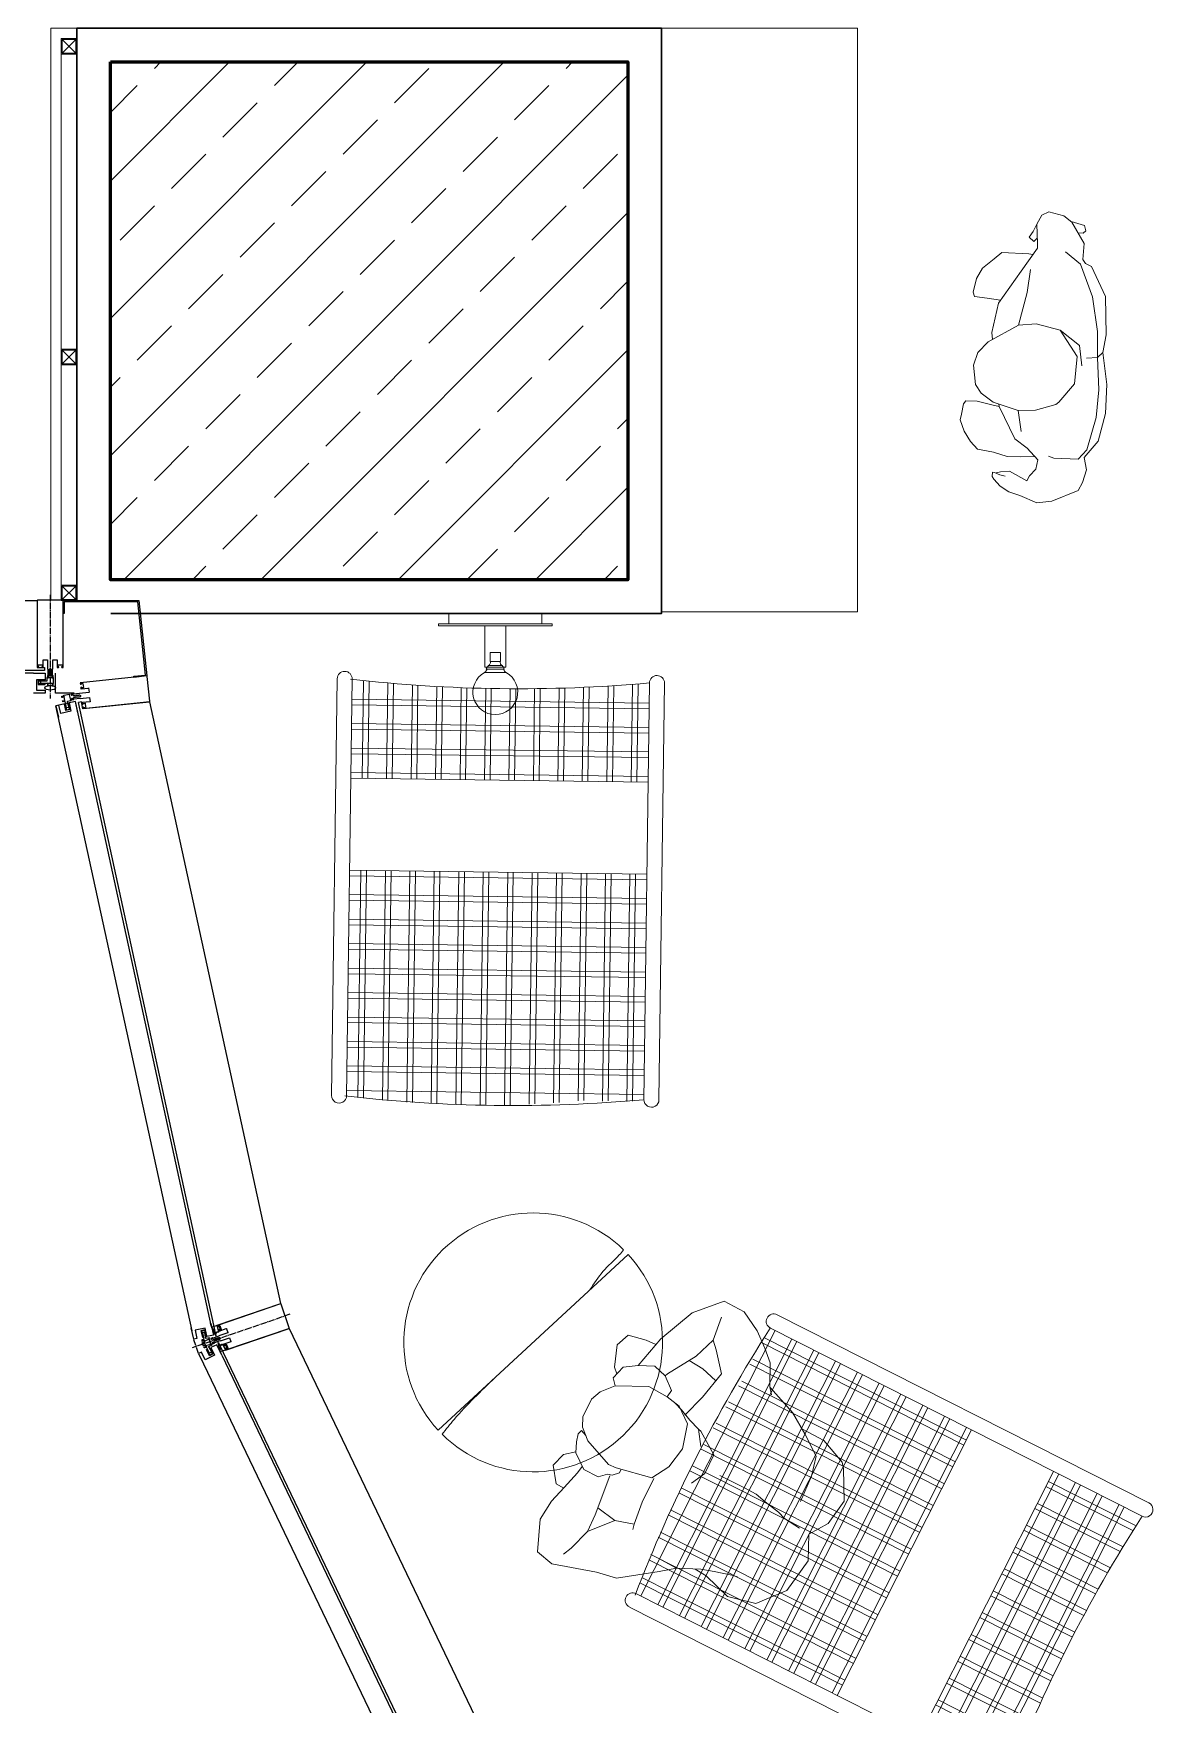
# Model space of a CAD drawing. Header units: millimetres. Extents: x 5429406 to 5440208, y -620941 to -619789.
# Drawn here: x 5432572.2 to 5432789, y -620503.6 to -620180.9 of the extents above; entities that cross this region are included whole.
import ezdxf

# ---------------------------------------------------------------- set-up
doc = ezdxf.new("R2010")
doc.units = ezdxf.units.MM
doc.header["$LTSCALE"] = 0.05
doc.linetypes.add('ACAD_ISO04W100', pattern=[30, 24, -3, 0, -3])
for name, color, linetype, lineweight in [('A-ALÇIPAN', 30, 'Continuous', 30), ('aksoy_bant', 1, 'Continuous', 5), ('ARK_METAL', 252, 'Continuous', 15), ('f_kolon tarama', 252, 'Continuous', 5), ('KOLON', 165, 'Continuous', 60), ('TEFRIS', 251, 'Continuous', 9), ('tefriş', 45, 'Continuous', 18)]:
    doc.layers.add(name, color=color, linetype=linetype, lineweight=lineweight)
for name, color, linetype in [('aksoy_aks', 1, 'ACAD_ISO04W100'), ('aksoy_aksesuar', 31, 'Continuous'), ('aksoy_cam', 4, 'Continuous'), ('aksoy_profil', 40, 'Continuous'), ('aksoy_silikon', 1, 'Continuous'), ('N_Kes-Profil', 52, 'Continuous'), ('N_Mlz-Fitil', 10, 'Continuous')]:
    doc.layers.add(name, color=color, linetype=linetype)
doc.layers.add('f_özel_üretim', color=7, linetype='Continuous', lineweight=9, true_color=0xd1c9a3)

# ---------------------------------------------------------------- blocks, each defined once
blk = doc.blocks.new('A$C7E651983')
at = {"layer": 'aksoy_aksesuar'}
for p, q in [((-14.8, 4.3), (-14.8, 0.5)), ((-9.8, 4.6), (-14.5, 4.6)), ((-14.5, 0.2), (-1.9, 0.2)), ((-9.1, 4.1), (-9.4, 4.5)), ((-2.9, 4.1), (-9.1, 4.1)), ((-2.7, 11.3), (-2.7, 4.3)), ((-2.1, 11.5), (-2.5, 11.5)), ((-1.9, 10.9), (-1.9, 11.3)), ((9.3, 10.7), (-1.7, 10.7)), ((-1.7, 0), (-1.7, -4)), ((-0.2, -3.1), (-0.2, 0)), ((0, 0.2), (7.6, 0.2)), ((7.8, 0), (7.8, -3.1)), ((9.3, -4), (9.3, 0)), ((9.5, 11.3), (9.5, 10.9)), ((9.5, 0.2), (10.1, 0.2)), ((10.1, 11.5), (9.7, 11.5)), ((10.3, 0.4), (10.3, 11.3)), ((-1.4, -4.3), (-1.2, -4.3)), ((-1.2, -4.3), (0.3, -4.3)), ((0.6, -3.1), (-0.2, -3.1)), ((0.6, -4), (0.6, -3.1)), ((7.8, -3.1), (7, -3.1)), ((7, -3.1), (7, -4)), ((7.3, -4.3), (8.8, -4.3)), ((8.8, -4.3), (9, -4.3))]:
    blk.add_line(p, q, dxfattribs=at)
for centre, radius, start, end in [((-14.5, 4.3), 0.3, 90, 180), ((-14.5, 0.5), 0.3, 180, 270), ((-9.8, 4.1), 0.5, 45, 90), ((-2.9, 4.3), 0.2, 270, 0), ((-2.5, 11.3), 0.2, 90, 180), ((-2.1, 11.3), 0.2, 0, 90), ((-1.7, 10.9), 0.2, 180, 270), ((-1.9, 0), 0.2, 0, 90), ((0, 0), 0.2, 90, 180), ((7.6, 0), 0.2, 0, 90), ((9.3, 10.9), 0.2, 270, 0), ((9.5, 0), 0.2, 90, 180), ((9.7, 11.3), 0.2, 90, 180), ((10.1, 11.3), 0.2, 0, 90), ((10.1, 0.4), 0.2, 270, 0), ((-1.4, -4), 0.3, 180, 270), ((0.3, -4), 0.3, 270, 0), ((7.3, -4), 0.3, 180, 270), ((9, -4), 0.3, 270, 0)]:
    blk.add_arc(centre, radius, start, end, dxfattribs=at)
blk = doc.blocks.new('A$C1CF42471')
at = {"layer": 'aksoy_bant', "elevation": 0}
for points in [[(16.5, -9.3), (5, -12.9), (4.7, -11.9), (16.2, -8.4)], [(13.7, -17.5), (6.1, -19.8), (5.8, -18.9), (13.4, -16.6)]]:
    blk.add_lwpolyline(points, close=True, dxfattribs=at)
at = {"layer": 'aksoy_cam'}
blk.add_lwpolyline([(21.5, 6.6), (0, 0), (3.8, -12.2), (19.5, -7.3), (25.4, -26.4), (9.7, -31.3), (11.4, -37), (32.9, -30.4)], dxfattribs=at)
at = {"layer": 'N_Kes-Profil', "elevation": 0}
blk.add_lwpolyline([(15.8, -10.6), (4.4, -14.1), (4.1, -13.1), (16.5, -9.3), (18.8, -16.9), (6.4, -20.8), (6.1, -19.8), (17.6, -16.3)], close=True, dxfattribs=at)
at = {"layer": 'aksoy_cam', "extrusion": (0, 0, -1), "zscale": -0.9999999999999998, "rotation": 342.8183150884626}
blk.add_blockref('A$C7E651983', (0.1, -20.7), dxfattribs=at)
blk = doc.blocks.new('kutu')
for points in [[(10262.54, 16668.8), (10265.54, 16668.8), (10265.54, 16665.8), (10262.54, 16665.8)], [(10262.74, 16668.6), (10265.34, 16668.6), (10265.34, 16666), (10262.74, 16666)]]:
    blk.add_lwpolyline(points, close=True)
for points in [[(10262.74, 16668.6), (10265.34, 16666)], [(10262.74, 16666), (10265.34, 16668.6)]]:
    blk.add_lwpolyline(points)
blk = doc.blocks.new('saeffsfasfadsafsd')
at = {"layer": 'TEFRIS', "linetype": 'ByBlock'}
for p, q in [((5431984.33, -623484.37), (5431984.33, -623503.32)), ((5431985.42, -623484.48), (5431985.42, -623503.32)), ((5431989.05, -623484.78), (5431989.05, -623503.32)), ((5431990.14, -623484.87), (5431990.14, -623503.32)), ((5431993.78, -623485.11), (5431993.78, -623503.32)), ((5431994.87, -623485.18), (5431994.87, -623503.32)), ((5431998.51, -623485.36), (5431998.51, -623503.32)), ((5431999.6, -623485.41), (5431999.6, -623503.32)), ((5432003.23, -623485.54), (5432003.23, -623503.32)), ((5432004.32, -623485.56), (5432004.32, -623503.32)), ((5432007.96, -623485.63), (5432007.96, -623503.32)), ((5432009.05, -623485.64), (5432009.05, -623503.32)), ((5432012.68, -623485.64), (5432012.68, -623503.32)), ((5432013.77, -623485.64), (5432013.77, -623503.32)), ((5432017.41, -623485.58), (5432017.41, -623503.32)), ((5432018.5, -623485.55), (5432018.5, -623503.32)), ((5432022.14, -623485.44), (5432022.14, -623503.32)), ((5432023.23, -623485.39), (5432023.23, -623503.32)), ((5432026.86, -623485.21), (5432026.86, -623503.32)), ((5432027.95, -623485.15), (5432027.95, -623503.32)), ((5432031.59, -623484.91), (5432031.59, -623503.32)), ((5432032.68, -623484.83), (5432032.68, -623503.32)), ((5432036.32, -623484.53), (5432036.32, -623503.32)), ((5432037.41, -623484.44), (5432037.41, -623503.32)), ((5431982.15, -623488.05), (5432039.59, -623488.05)), ((5431982.15, -623489.14), (5432039.59, -623489.14)), ((5431982.15, -623492.77), (5432039.59, -623492.77)), ((5431982.15, -623493.86), (5432039.59, -623493.86)), ((5431982.15, -623497.5), (5432039.59, -623497.5)), ((5431982.15, -623498.59), (5432039.59, -623498.59)), ((5431982.15, -623502.22), (5432039.59, -623502.22)), ((5431982.15, -623503.32), (5432039.59, -623503.32)), ((5431982.15, -623521.09), (5432039.59, -623521.09)), ((5431984.33, -623521.09), (5431984.33, -623564.97)), ((5431985.42, -623521.09), (5431985.42, -623565.08)), ((5431989.05, -623521.09), (5431989.05, -623564.97)), ((5431990.14, -623521.09), (5431990.14, -623565.08)), ((5431993.78, -623521.09), (5431993.78, -623564.97)), ((5431994.87, -623521.09), (5431994.87, -623565.08)), ((5431998.51, -623521.09), (5431998.51, -623565.41)), ((5431999.6, -623521.09), (5431999.6, -623565.49)), ((5432003.23, -623521.09), (5432003.23, -623565.74)), ((5432004.32, -623521.09), (5432004.32, -623565.8)), ((5432007.96, -623521.09), (5432007.96, -623565.97)), ((5432009.05, -623521.09), (5432009.05, -623566.01)), ((5432012.68, -623521.09), (5432012.68, -623566.09)), ((5432013.78, -623521.09), (5432013.78, -623566.1)), ((5432017.41, -623521.09), (5432017.41, -623566.1)), ((5432018.5, -623521.09), (5432018.5, -623566.09)), ((5432022.14, -623521.09), (5432022.14, -623566.01)), ((5432023.23, -623521.09), (5432023.23, -623565.97)), ((5432026.86, -623521.09), (5432026.86, -623565.8)), ((5432027.95, -623521.09), (5432027.95, -623565.74)), ((5432031.59, -623521.09), (5432031.59, -623565.49)), ((5432032.68, -623521.09), (5432032.68, -623565.41)), ((5432036.32, -623521.09), (5432036.32, -623565.08)), ((5432037.41, -623521.09), (5432037.41, -623564.97)), ((5431982.15, -623522.18), (5432039.59, -623522.18)), ((5431982.15, -623525.82), (5432039.59, -623525.82)), ((5431982.15, -623526.91), (5432039.59, -623526.91)), ((5431982.15, -623530.54), (5432039.59, -623530.54)), ((5431982.15, -623531.63), (5432039.59, -623531.63)), ((5431982.15, -623535.27), (5432039.59, -623535.27)), ((5431982.15, -623536.36), (5432039.59, -623536.36)), ((5431982.15, -623540), (5432039.59, -623540)), ((5431982.15, -623541.09), (5432039.59, -623541.09)), ((5431982.15, -623544.72), (5432039.59, -623544.72)), ((5431982.15, -623545.81), (5432039.59, -623545.81)), ((5431982.15, -623549.45), (5432039.59, -623549.45)), ((5431982.15, -623550.54), (5432039.59, -623550.54)), ((5431982.15, -623554.17), (5432039.59, -623554.17)), ((5431982.15, -623555.27), (5432039.59, -623555.27)), ((5431982.15, -623558.9), (5432039.59, -623558.9)), ((5431982.15, -623559.99), (5432039.59, -623559.99)), ((5431982.15, -623563.63), (5432039.59, -623563.63))]:
    blk.add_line(p, q, dxfattribs=at)
for centre in [(5432011.19, -623201.49), (5432011.19, -623281.99)]:
    blk.add_arc(centre, 284.16, 264.1333, 275.8044, dxfattribs=at)
at = {"layer": 'tefriş'}
for p, q in [((5431979.24, -623484.16), (5431979.24, -623564.65)), ((5431982.15, -623484.16), (5431982.15, -623564.73)), ((5432039.59, -623564.73), (5432039.59, -623484.16)), ((5432042.5, -623564.65), (5432042.5, -623484.16)), ((5431980.69, -623566.11), (5431980.69, -623566.11)), ((5432041.04, -623566.11), (5432041.04, -623566.11))]:
    blk.add_line(p, q, dxfattribs=at)
for centre, start, end in [((5431980.69, -623484.16), 0, 180), ((5432041.04, -623484.16), 0, 180), ((5431980.69, -623564.65), 180, 0), ((5432041.04, -623564.65), 180, 0)]:
    blk.add_arc(centre, 1.45, start, end, dxfattribs=at)
blk = doc.blocks.new('insanplanoturan2')
for p, q in [((-4.35, 28), (-8.09, 30.21)), ((-3.59, 26.87), (-4.35, 28)), ((1.11, 27.39), (-1.54, 25.72)), ((3.27, 27.84), (1.11, 27.39)), ((7, 27.12), (3.27, 27.84)), ((8.63, 26), (7, 27.12)), ((10.14, 23.59), (8.63, 26)), ((10.17, 25.88), (9.26, 25.73)), ((11.6, 25.19), (10.17, 25.88)), ((15.05, 25.76), (17.91, 26.13)), ((17.91, 26.13), (20.4, 23.48)), ((-1.54, 25.72), (-5.35, 20.45)), ((9.26, 25.73), (9.56, 24.52)), ((11.39, 17.65), (10.14, 23.59)), ((13.37, 24.07), (11.6, 25.19)), ((13.24, 24.16), (15.05, 25.76)), ((14.98, 20.87), (13.37, 24.07)), ((20.4, 23.48), (20.2, 21.81)), ((-5.35, 20.45), (-5.85, 16.43)), ((14.48, 17.79), (14.98, 20.87)), ((16.27, 21.48), (14.74, 21.5)), ((14.98, 20.87), (14.98, 20.87)), ((20.07, 21.81), (16.27, 21.48)), ((23.66, 22.17), (20.07, 21.81)), ((27.76, 21.89), (23.66, 22.17)), ((33.11, 18.44), (27.76, 21.89)), ((-27.28, 18.74), (-27.93, 14.41)), ((-27.28, 18.74), (-27.28, 18.74)), ((-19.98, 15.91), (-24.48, 17.29)), ((-14.03, 17.26), (-14.37, 14.2)), ((-5.85, 16.43), (-5.83, 13.53)), ((10.99, 16.09), (11.39, 17.65)), ((12.59, 15.84), (12.97, 16.66)), ((12.97, 16.66), (14.48, 17.79)), ((33.27, 14.87), (33.11, 18.44)), ((-27.93, 14.41), (-26.55, 10.2)), ((-18.79, 14.34), (-19.98, 15.91)), ((-15.71, 10.73), (-18.79, 14.34)), ((-14.37, 14.2), (-14.05, 10.87)), ((-5.85, 14.49), (-5.54, 12.71)), ((-5.83, 13.53), (-4.08, 10.14)), ((8.41, 9.37), (10.99, 16.09)), ((11.39, 14.95), (10.64, 15.16)), ((11.39, 14.95), (12.59, 15.84)), ((12.94, 16.13), (20.72, 13.88)), ((19.31, 14.28), (19.29, 10.2)), ((19.29, 10.2), (24.16, 13.11)), ((20.72, 13.88), (24.16, 13.11)), ((24.16, 13.11), (28.65, 13.7)), ((28.65, 13.7), (30.45, 14.23)), ((29.4, 7.03), (33.27, 14.87)), ((-26.55, 10.2), (-24.71, 6.99)), ((-15.71, 10.73), (-9.91, 10.95)), ((-9.91, 10.95), (-5.08, 11.6)), ((-5.54, 12.71), (-4.92, 10.26)), ((-4.92, 10.26), (-4.51, 7.82)), ((-4.08, 10.14), (0.35, 8.04)), ((17.61, 6.77), (19.29, 10.2)), ((-24.71, 6.99), (-23.11, 4.46)), ((-4.51, 7.82), (-2.1, 5.49)), ((-4.51, 7.82), (-4.46, 7.27)), ((-4.46, 7.27), (-2.36, 2.53)), ((0.35, 8.04), (4.73, 8.08)), ((4.73, 8.08), (8.41, 9.37)), ((8.28, 9.05), (13.28, 8.1)), ((13.28, 8.1), (17.61, 6.77)), ((17.61, 6.77), (18.58, 6.35)), ((28.03, 3.22), (29.4, 7.03)), ((-23.11, 4.46), (-19.37, 1.75)), ((-19.37, 1.75), (-18.3, 0.57)), ((-19.26, 1.62), (-18.03, -4.75)), ((-2.36, 2.53), (1.56, 1.75)), ((1.56, 1.75), (4.62, 2.65)), ((22.01, -2.61), (28.03, 3.22)), ((0.13, -0.8), (-0.81, -6.09)), ((20, -1.56), (19.46, -4.88)), ((19.46, -4.88), (22.01, -2.61)), ((-18.03, -4.75), (-16.17, -9.13)), ((-0.81, -6.09), (-1.17, -8.58)), ((19.46, -4.88), (16.82, -8.79)), ((-16.62, -8.22), (-17.35, -12.82)), ((-16.17, -9.13), (-14.03, -13.42)), ((-1.17, -8.58), (-1.05, -10.85)), ((16.82, -8.79), (15.63, -11.06)), ((17.24, -10.34), (17.46, -7.85)), ((-17.35, -12.82), (-16.11, -18.21)), ((-1.05, -10.85), (-1.05, -12.66)), ((-1.05, -12.66), (-1.01, -14.11)), ((15.63, -11.06), (14.16, -14.24)), ((17.93, -16.07), (17.24, -10.34)), ((-14.03, -13.42), (-10.4, -15.06)), ((-10.4, -15.06), (-5.21, -16.27)), ((-1.01, -14.11), (-0.73, -15.8)), ((-0.73, -15.8), (-0.99, -19.23)), ((14.16, -14.24), (13.76, -15.31)), ((15.74, -21.26), (17.93, -16.07)), ((-16.11, -18.21), (-15.32, -19.11)), ((-15.32, -19.11), (-10.35, -22.99)), ((-5, -23.15), (-1.15, -21.36)), ((-1.15, -21.36), (3.07, -24.4)), ((10.13, -24.5), (15.74, -21.26)), ((-10.35, -22.99), (-5, -23.15)), ((3.07, -24.4), (10.13, -24.5))]:
    blk.add_line(p, q)
for points in [[(-8.09, 30.21), (-10.88, 29.66), (-12.15, 26.27), (-12.64, 24.24)], [(-1.54, 25.72), (-2.54, 26.97), (-5.37, 26.69), (-7.35, 24.57), (-9.19, 21.89), (-8.9, 19.21), (-7.35, 16.52), (-5.85, 16.43)], [(-27.28, 18.74), (-21.76, 22.31), (-14.13, 24.15), (-7.35, 24.57)], [(-19.98, 15.91), (-15.55, 16.66), (-9.47, 19.07), (-8.9, 19.21)]]:
    blk.add_lwpolyline(points)
blk = doc.blocks.new('xccxc')
at = {"rotation": 180}
blk.add_blockref('insanplanoturan2', (220488.91, -31825.14), dxfattribs=at)
blk = doc.blocks.new('ddafadsasdf')
at = {"layer": 'ARK_METAL'}
for p, q in [((5428492.97, -624507.51), (5428492.97, -624509.62)), ((5428492.97, -624511.74), (5428492.97, -624509.62)), ((5428493.61, -624507.89), (5428493.61, -624509.62)), ((5428493.61, -624511.36), (5428493.61, -624509.62)), ((5428494.33, -624509.62), (5428494.33, -624508.31)), ((5428494.33, -624509.62), (5428494.33, -624510.94))]:
    blk.add_line(p, q, dxfattribs=at)
for points in [[(5428495.1, -624509.62), (5428495.1, -624508.61), (5428496.85, -624508.61), (5428496.85, -624509.62)], [(5428495.1, -624509.62), (5428495.1, -624510.64), (5428496.85, -624510.64), (5428496.85, -624509.62)]]:
    blk.add_lwpolyline(points, dxfattribs=at)
for centre, radius, start, end in [((5428489.18, -624509.62), 4.33, 29.1775, 180), ((5428489.18, -624509.62), 4.33, 180, 330.8225), ((5428493.18, -624509.47), 1.64, 45.4176, 74.7941), ((5428493.18, -624509.78), 1.64, 285.2059, 314.5824)]:
    blk.add_arc(centre, radius, start, end, dxfattribs=at)
for points, knots in [([(5428492.97, -624507.56, 115.6), (5428493, -624507.61, 115.6), (5428493.08, -624507.71, 115.6), (5428493.25, -624507.83, 115.6), (5428493.43, -624507.93, 115.6), (5428493.56, -624508, 115.6), (5428493.61, -624508.03, 115.6)], [0.0089606, 0.0089606, 0.0089606, 0.0089606, 0.1003629, 0.1954557, 0.3128324, 0.4011128, 0.4011128, 0.4011128, 0.4011128]), ([(5428494.33, -624508.39), (5428494.38, -624508.44), (5428494.49, -624508.53), (5428494.7, -624508.67), (5428494.92, -624508.69), (5428495.06, -624508.69), (5428495.1, -624508.69)], [0.0416286, 0.0416286, 0.0416286, 0.0416286, 0.1364849, 0.2565283, 0.3956609, 0.4554102, 0.4554102, 0.4554102, 0.4554102]), ([(5428492.97, -624511.69, 115.6), (5428493, -624511.64, 115.6), (5428493.08, -624511.54, 115.6), (5428493.25, -624511.41, 115.6), (5428493.43, -624511.31, 115.6), (5428493.56, -624511.25, 115.6), (5428493.61, -624511.22, 115.6)], [0.0089606, 0.0089606, 0.0089606, 0.0089606, 0.1003629, 0.1954557, 0.3128324, 0.4011128, 0.4011128, 0.4011128, 0.4011128]), ([(5428494.33, -624510.86), (5428494.38, -624510.81), (5428494.49, -624510.72), (5428494.7, -624510.58), (5428494.92, -624510.56), (5428495.06, -624510.56), (5428495.1, -624510.56)], [0.0416286, 0.0416286, 0.0416286, 0.0416286, 0.1364849, 0.2565283, 0.3956609, 0.4554102, 0.4554102, 0.4554102, 0.4554102])]:
    blk.add_open_spline(points, degree=3, knots=knots, dxfattribs=at)
at = {"layer": 'tefriş', "color": 2, "linetype": 'Continuous'}
for p, q in [((5428502.41, -624500.62), (5428504.16, -624500.62)), ((5428504.41, -624500.87), (5428504.41, -624518.37)), ((5428494.01, -624507.62), (5428502.01, -624507.62)), ((5428494.01, -624511.62), (5428494.01, -624507.62)), ((5428494.01, -624507.62), (5428502.01, -624507.62)), ((5428502.01, -624511.62), (5428494.01, -624511.62)), ((5428502.41, -624518.62), (5428504.16, -624518.62))]:
    blk.add_line(p, q, dxfattribs=at)
blk.add_lwpolyline([(5428502.41, -624498.62), (5428502.41, -624520.62), (5428502.01, -624520.62), (5428502.01, -624498.62)], close=True, dxfattribs=at)
for centre, start, end in [((5428504.16, -624500.87), 0, 90), ((5428504.16, -624518.37), 270, 0)]:
    blk.add_arc(centre, 0.25, start, end, dxfattribs=at)
blk = doc.blocks.new('cfcfcfcfc')
for p, q in [((220720.27, -32185.76), (220725.95, -32182.87)), ((220725.95, -32182.87), (220733.39, -32182.48)), ((220726.13, -32185.4), (220732.82, -32184.14)), ((220732.82, -32184.14), (220737.82, -32183.94)), ((220733.39, -32182.48), (220736.78, -32182.96)), ((220736.78, -32182.96), (220742.96, -32181.97)), ((220737.82, -32183.94), (220736.78, -32182.96)), ((220737.82, -32183.94), (220744.06, -32183.48)), ((220738.01, -32186.09), (220737.82, -32183.94)), ((220742.96, -32181.97), (220748.54, -32182.02)), ((220744.06, -32183.48), (220749.41, -32183.76)), ((220748.54, -32182.02), (220753.96, -32183.21)), ((220749.41, -32183.76), (220755.68, -32185.37)), ((220753.96, -32183.21), (220757.21, -32185.81)), ((220711.76, -32190.05), (220712.42, -32187.41)), ((220711.86, -32189.91), (220715.91, -32187.4)), ((220712.42, -32187.41), (220713.48, -32187.12)), ((220713.48, -32187.12), (220713.95, -32187.65)), ((220713.95, -32187.65), (220713.87, -32188.64)), ((220715.91, -32187.4), (220719.01, -32187.54)), ((220719.01, -32187.54), (220719.73, -32186.97)), ((220719.73, -32186.97), (220720.27, -32185.76)), ((220719.9, -32187.92), (220726.13, -32185.4)), ((220732.82, -32191.37), (220735.63, -32187.55)), ((220735.63, -32187.55), (220739.53, -32186.9)), ((220755.68, -32185.37), (220757.54, -32186.92)), ((220757.21, -32185.81), (220759.54, -32185.27)), ((220757.54, -32186.92), (220757.57, -32191.65)), ((220759.54, -32185.27), (220762.03, -32185.97)), ((220762.03, -32185.97), (220763.6, -32186.72)), ((220763.6, -32186.72), (220765.87, -32191.71)), ((220710.72, -32191.49), (220711.86, -32189.91)), ((220717.66, -32190.89), (220719.9, -32187.92)), ((220732.82, -32191.37), (220737.74, -32187.9)), ((220737.74, -32187.9), (220743.03, -32188.23)), ((220743.03, -32188.23), (220746.69, -32191.13)), ((220710.04, -32194.43), (220710.72, -32191.49)), ((220731.79, -32196.08), (220732.82, -32191.37)), ((220746.69, -32191.13), (220747.21, -32191.69)), ((220747.21, -32191.69), (220748.4, -32195.57)), ((220757.57, -32191.65), (220757.22, -32192.69)), ((220765.87, -32191.71), (220766.29, -32194.64)), ((220710.72, -32195.72), (220710.04, -32194.43)), ((220712.55, -32196.65), (220710.72, -32195.72)), ((220716.24, -32196.41), (220712.55, -32196.65)), ((220712.55, -32196.65), (220713.95, -32197.3)), ((220713.95, -32197.3), (220715.1, -32198.01)), ((220715.1, -32198.01), (220715.89, -32197.13)), ((220715.89, -32197.13), (220715.25, -32196.46)), ((220717.13, -32196.35), (220716.24, -32196.41)), ((220721.71, -32199.36), (220717.13, -32196.35)), ((220718.29, -32197.97), (220718.43, -32197.21)), ((220732.12, -32199.48), (220731.79, -32196.08)), ((220748.4, -32195.57), (220748.63, -32198.89)), ((220755.84, -32196.85), (220754.1, -32199.32)), ((220758, -32194.72), (220755.84, -32196.85)), ((220757.37, -32195.35), (220757.51, -32198.02)), ((220759.79, -32195.03), (220758, -32194.72)), ((220761.12, -32196.22), (220759.79, -32195.03)), ((220760.41, -32200.14), (220762.16, -32196.71)), ((220762.16, -32196.71), (220761.12, -32196.22)), ((220766.29, -32194.64), (220765.03, -32197.92)), ((220718.27, -32203.17), (220718.29, -32197.97)), ((220725.8, -32197.99), (220721.34, -32197.51)), ((220728.05, -32203.45), (220721.71, -32199.36)), ((220732.12, -32199.48), (220725.8, -32197.99)), ((220735.6, -32205.2), (220732.12, -32199.48)), ((220748.63, -32198.89), (220747.18, -32203.81)), ((220754.1, -32199.32), (220747.99, -32202.58)), ((220748.63, -32198.89), (220752.64, -32198.19)), ((220757.51, -32198.02), (220757.57, -32200.7)), ((220760.56, -32201.83), (220760.41, -32200.14)), ((220764.41, -32200.08), (220763.35, -32201.83)), ((220765.03, -32197.92), (220764.41, -32200.08)), ((220719.53, -32204.62), (220718.27, -32203.17)), ((220727.48, -32203.09), (220727.17, -32205.71)), ((220733.77, -32204.54), (220728.05, -32203.45)), ((220747.18, -32203.81), (220745.57, -32206.15)), ((220747.99, -32202.58), (220747.52, -32202.65)), ((220747.73, -32204.04), (220747.99, -32202.58)), ((220756.86, -32203.33), (220756.39, -32206.48)), ((220757.57, -32200.7), (220756.86, -32203.33)), ((220760.79, -32202.66), (220760.56, -32201.83)), ((220760.68, -32203.4), (220760.79, -32203.02)), ((220761.57, -32203.4), (220760.68, -32203.4)), ((220760.79, -32203.02), (220761.2, -32201.95)), ((220761.2, -32201.95), (220761.39, -32200.94)), ((220762.05, -32203.07), (220761.57, -32203.4)), ((220763.35, -32201.83), (220762.05, -32203.07)), ((220721.43, -32206.8), (220719.53, -32204.62)), ((220723.43, -32207.88), (220721.43, -32206.8)), ((220727.17, -32205.71), (220726.94, -32208.16)), ((220735.09, -32204.35), (220733.77, -32204.54)), ((220737.75, -32207.08), (220735.6, -32205.2)), ((220740.21, -32207.84), (220737.75, -32207.08)), ((220745.57, -32206.15), (220743.91, -32207.34)), ((220747.09, -32206.86), (220747.73, -32204.04)), ((220747.11, -32209.07), (220747.09, -32206.86)), ((220756.39, -32206.48), (220754.96, -32207.88)), ((220726.08, -32208.45), (220723.43, -32207.88)), ((220726.94, -32208.16), (220726.08, -32208.45)), ((220743.91, -32207.34), (220740.21, -32207.84)), ((220747.74, -32209.48), (220747.11, -32209.07)), ((220749.72, -32209.8), (220747.74, -32209.48)), ((220750.82, -32210.02), (220749.72, -32209.8)), ((220752.98, -32209.19), (220750.82, -32210.02)), ((220754.96, -32207.88), (220752.98, -32209.19))]:
    blk.add_line(p, q)

msp = doc.modelspace()

# ---------------------------------------------------------------- hatches: boundary and pattern name
at = {"layer": 'f_kolon tarama', "transparency": 33554541}
h = msp.add_hatch(dxfattribs=at)
h.set_pattern_fill('ANSI33', color=256, scale=75, style=0)
h.set_pattern_definition([(45, (5343801.725, -733761.15), (-13.2582521, 13.2582521), []), (45, (5343814.983, -733761.15), (-13.2582521, 13.2582521), [9.375, -4.6875])])
h.paths.add_polyline_path([(5432587.08, -620186.36), (5432687.08, -620186.36), (5432687.08, -620286.36), (5432587.08, -620286.36)])

# ---------------------------------------------------------------- linework, layer by layer
at = {"color": 8, "transparency": 33554541, "elevation": -245.25}
msp.add_lwpolyline([(5432572.2, -620290.41), (5432572.9, -620290.41), (5432572.9, -620303.31), (5432574.35, -620303.31), (5432574.35, -620303.91), (5432572.2, -620303.91)], dxfattribs=at)
at = {"color": 1, "transparency": 33554541}
msp.add_lwpolyline([(5432607.59, -620431.91), (5432607.12, -620432.07), (5432606.42, -620430.04)], dxfattribs=at)
at = {"layer": 'A-ALÇIPAN', "transparency": 33554541, "elevation": -245.25}
for points in [[(5432580.58, -620179.86), (5432693.58, -620179.86), (5432693.58, -620292.86), (5432587.14, -620292.86)], [(5432580.58, -620179.86), (5432580.58, -620290.41)]]:
    msp.add_lwpolyline(points, dxfattribs=at)
at = {"layer": 'aksoy_aks', "transparency": 33554541}
for p, q in [((5432575.45, -620289.31, -245.25), (5432575.45, -620309.29, -245.25)), ((5432621.77, -620428.24), (5432602.86, -620434.69))]:
    msp.add_line(p, q, dxfattribs=at)
at = {"layer": 'aksoy_aks', "color": 8, "transparency": 33554541}
msp.add_line((5432604.12, -620435.79), (5432603.18, -620433.05), dxfattribs=at)
at = {"layer": 'aksoy_bant', "transparency": 33554541, "elevation": -245.25}
msp.add_lwpolyline([(5432573.15, -620305.79), (5432574.35, -620305.79), (5432574.35, -620305.69), (5432573.15, -620305.69)], close=True, dxfattribs=at)
at = {"layer": 'aksoy_cam', "transparency": 33554541}
for p, q in [((5432572.2, -620304.41, -245.25), (5432348.84, -620304.41, -245.25)), ((5432580.34, -620309.89, -245.25), (5432576.56, -620310.72, -245.25)), ((5432606.63, -620430.63, -245.25), (5432580.34, -620309.89, -245.25)), ((5432602.85, -620431.45, -245.25), (5432576.56, -620310.72, -245.25)), ((5432608.59, -620436.15), (5432662.87, -620549.48)), ((5432605.09, -620437.82), (5432659.81, -620552.05))]:
    msp.add_line(p, q, dxfattribs=at)
at = {"layer": 'aksoy_cam', "transparency": 33554541, "elevation": -245.25}
msp.add_lwpolyline([(5432572.2, -620304.41), (5432574.45, -620304.41), (5432574.45, -620305.69), (5432572.8, -620305.69), (5432572.8, -620307.69), (5432574.45, -620307.69), (5432574.45, -620308.29), (5432572.2, -620308.29)], dxfattribs=at)
at = {"layer": 'aksoy_profil', "transparency": 33554541}
for p, q in [((5432581.48, -620309.94, -245.25), (5432580.89, -620310.07, -245.25)), ((5432607.41, -620431.84, -245.25), (5432580.89, -620310.07, -245.25)), ((5432581.78, -620311.31, -245.25), (5432581.48, -620309.94, -245.25)), ((5432594.69, -620309.97, -245.25), (5432581.78, -620311.31, -245.25)), ((5432619.99, -620426.15, -245.25), (5432594.69, -620309.97, -245.25)), ((5432607.7, -620430.34, -245.25), (5432619.99, -620426.15, -245.25)), ((5432608, -620431.71, -245.25), (5432607.41, -620431.84, -245.25)), ((5432608, -620431.71, -245.25), (5432607.7, -620430.34, -245.25))]:
    msp.add_line(p, q, dxfattribs=at)
at = {"layer": 'aksoy_profil', "transparency": 33554541, "elevation": -245.25}
for points in [[(5432353.1, -620290.41), (5432572.9, -620290.41), (5432572.9, -620303.31), (5432574.35, -620303.31), (5432574.35, -620303.91), (5432456.51, -620303.91), (5432353.05, -620303.91), (5432353.05, -620303.91), (5432353.1, -620290.41)], [(5432580.1, -620308.29), (5432576.45, -620308.29), (5432576.45, -620304.41)]]:
    msp.add_lwpolyline(points, dxfattribs=at)
at = {"layer": 'aksoy_profil', "color": 8, "transparency": 33554541, "elevation": -245.25}
msp.add_lwpolyline([(5432578.15, -620292.91), (5432577.95, -620292.91), (5432577.95, -620290.41), (5432592.58, -620290.41), (5432594.1, -620304.96), (5432591.6, -620305.22), (5432591.58, -620305.02), (5432593.87, -620304.78), (5432592.4, -620290.61), (5432578.15, -620290.61), (5432578.15, -620292.91)], dxfattribs=at)
at = {"layer": 'aksoy_profil', "color": 8, "transparency": 33554541}
for points in [[(5432619.92, -620426.23), (5432620.01, -620426.2), (5432620.04, -620426.29)], [(5432621.53, -620430.96), (5432621.63, -620430.93), (5432621.59, -620430.83)]]:
    msp.add_lwpolyline(points, dxfattribs=at)
at = {"layer": 'aksoy_profil', "transparency": 33554541}
msp.add_lwpolyline([(5432621.63, -620430.98), (5432675.08, -620542.55), (5432664.1, -620549.5), (5432664.7, -620550.76), (5432664.16, -620551.02), (5432608.19, -620434.17), (5432608.73, -620433.91), (5432609.34, -620435.17)], close=True, dxfattribs=at)
at = {"layer": 'aksoy_silikon', "transparency": 33554541}
msp.add_line((5432574.93, -620306.81, -245.25), (5432575.97, -620306.81, -245.25), dxfattribs=at)
msp.add_ellipse((5432575.45, -620307.25, -245.25), major_axis=(-1.04, 0), ratio=0.420522, dxfattribs=at)
at = {"layer": 'f_özel_üretim', "transparency": 33554541, "elevation": -245.25}
for points in [[(5432580.58, -620179.86), (5432575.58, -620179.86), (5432575.58, -620290.41)], [(5432580.58, -620181.86), (5432577.58, -620181.86), (5432577.58, -620290.41)]]:
    msp.add_lwpolyline(points, dxfattribs=at)
at = {"layer": 'KOLON', "transparency": 33554541, "elevation": -245.25}
msp.add_lwpolyline([(5432587.08, -620186.36), (5432687.08, -620186.36), (5432687.08, -620286.36), (5432587.08, -620286.36)], close=True, dxfattribs=at)
at = {"layer": 'N_Kes-Profil', "transparency": 33554541, "elevation": -245.25}
for points in [[(5432575.01, -620304.81, -0.267949), (5432574.99, -620304.84), (5432574.91, -620304.89, 0.267949), (5432574.9, -620304.91), (5432574.9, -620305.28, 0.414214), (5432574.93, -620305.31), (5432575.05, -620305.31, 0.198912), (5432575.07, -620305.31), (5432575.12, -620305.25, 0.249568), (5432575.13, -620305.22, 0.414214), (5432575.1, -620305.19), (5432575.05, -620305.19, -0.414214), (5432575.02, -620305.16), (5432575.02, -620305.06), (5432575.24, -620304.93, 0.267949), (5432575.26, -620304.9), (5432575.26, -620304.81), (5432575.23, -620304.78), (5432575.26, -620304.75), (5432575.26, -620304.65), (5432575.23, -620304.62), (5432575.26, -620304.59), (5432575.26, -620304.49), (5432575.23, -620304.46), (5432575.26, -620304.43), (5432575.26, -620304.33), (5432575.23, -620304.3), (5432575.26, -620304.27), (5432575.26, -620304.18), (5432575.23, -620304.15), (5432575.26, -620304.12), (5432575.26, -620304.02), (5432575.23, -620303.99), (5432575.26, -620303.96), (5432575.26, -620303.86), (5432575.23, -620303.83), (5432575.26, -620303.8), (5432575.26, -620303.71, -1.018263), (5432575.64, -620303.72), (5432575.67, -620303.75), (5432575.64, -620303.78), (5432575.64, -620303.88), (5432575.67, -620303.91), (5432575.64, -620303.94), (5432575.64, -620304.04), (5432575.67, -620304.07), (5432575.64, -620304.1), (5432575.64, -620304.2), (5432575.67, -620304.23), (5432575.64, -620304.26), (5432575.64, -620304.35), (5432575.67, -620304.38), (5432575.64, -620304.41), (5432575.64, -620304.51), (5432575.67, -620304.54), (5432575.64, -620304.57), (5432575.64, -620304.67), (5432575.67, -620304.7), (5432575.64, -620304.73), (5432575.64, -620304.83), (5432575.67, -620304.86), (5432575.64, -620304.89), (5432575.64, -620304.92), (5432575.88, -620305.06), (5432575.88, -620305.16, -0.414214), (5432575.85, -620305.19), (5432575.8, -620305.19, 0.414214), (5432575.77, -620305.22, 0.26896), (5432575.78, -620305.25), (5432575.83, -620305.31, 0.198912), (5432575.85, -620305.31), (5432575.97, -620305.31, 0.414214), (5432576, -620305.28), (5432576, -620304.91, 0.267949), (5432575.98, -620304.89), (5432575.9, -620304.84, -0.267949), (5432575.89, -620304.81), (5432575.89, -620303.69, -0.414214), (5432575.91, -620303.67), (5432575.93, -620303.67, 0.414214), (5432575.95, -620303.65), (5432575.95, -620301.84, -0.414214), (5432575.98, -620301.81), (5432576.77, -620301.81, -0.414214), (5432576.8, -620301.84), (5432576.8, -620303.28, 0.414214), (5432576.83, -620303.31), (5432577.02, -620303.31, 0.198912), (5432577.04, -620303.31), (5432577.09, -620303.25, 0.198912), (5432577.1, -620303.23, 0.501408), (5432577.07, -620303.19), (5432576.98, -620303.19, -0.414214), (5432576.95, -620303.16), (5432576.95, -620302.84, -0.414214), (5432576.98, -620302.81), (5432577.77, -620302.81, -0.414214), (5432577.8, -620302.84), (5432577.8, -620303.16, -0.414214), (5432577.77, -620303.19), (5432577.68, -620303.19, 0.414214), (5432577.65, -620303.22, 0.26896), (5432577.66, -620303.25), (5432577.71, -620303.31, 0.198912), (5432577.73, -620303.31), (5432577.92, -620303.31, 0.414214), (5432577.95, -620303.28), (5432577.95, -620290.41, 0.414214), (5432577.85, -620290.31), (5432573.05, -620290.31, 0.414214), (5432572.95, -620290.41), (5432572.95, -620303.28, 0.407095), (5432572.98, -620303.31), (5432573.17, -620303.31, 0.198912), (5432573.19, -620303.31), (5432573.24, -620303.25, 0.198912), (5432573.25, -620303.23, 0.501408), (5432573.22, -620303.19), (5432573.13, -620303.19, -0.414214), (5432573.1, -620303.16), (5432573.1, -620302.84, -0.414214), (5432573.13, -620302.81), (5432573.92, -620302.81, -0.414214), (5432573.95, -620302.84), (5432573.95, -620303.16, -0.414214), (5432573.92, -620303.19), (5432573.83, -620303.19, 0.414214), (5432573.8, -620303.22, 0.26896), (5432573.81, -620303.25), (5432573.86, -620303.31, 0.198912), (5432573.88, -620303.31), (5432574.07, -620303.31, 0.414214), (5432574.1, -620303.28), (5432574.1, -620301.84, -0.414214), (5432574.13, -620301.81), (5432574.92, -620301.81, -0.414214), (5432574.95, -620301.84), (5432574.95, -620303.65, 0.702574), (5432574.98, -620303.67, -0.557595), (5432575.01, -620303.69)], [(5432579.97, -620308.49, -0.267949), (5432579.95, -620308.48), (5432579.89, -620308.4, 0.267949), (5432579.86, -620308.39), (5432579.5, -620308.43, 0.414214), (5432579.47, -620308.46), (5432579.48, -620308.58, 0.198912), (5432579.49, -620308.6), (5432579.55, -620308.64, 0.249568), (5432579.58, -620308.65, 0.414214), (5432579.61, -620308.62), (5432579.6, -620308.57, -0.414214), (5432579.63, -620308.53), (5432579.73, -620308.52), (5432579.89, -620308.73, 0.267949), (5432579.91, -620308.75), (5432580, -620308.74), (5432580.03, -620308.7), (5432580.06, -620308.73), (5432580.16, -620308.72), (5432580.19, -620308.69), (5432580.22, -620308.71), (5432580.32, -620308.7), (5432580.35, -620308.67), (5432580.38, -620308.7), (5432580.48, -620308.69), (5432580.5, -620308.65), (5432580.54, -620308.68), (5432580.63, -620308.67), (5432580.66, -620308.64), (5432580.69, -620308.66), (5432580.79, -620308.65), (5432580.82, -620308.62), (5432580.85, -620308.65), (5432580.95, -620308.64), (5432580.98, -620308.61), (5432581.01, -620308.63), (5432581.1, -620308.62, -1.018263), (5432581.13, -620309), (5432581.1, -620309.03), (5432581.07, -620309.01), (5432580.97, -620309.02), (5432580.94, -620309.05), (5432580.91, -620309.02), (5432580.81, -620309.03), (5432580.79, -620309.07), (5432580.75, -620309.04), (5432580.65, -620309.05), (5432580.63, -620309.08), (5432580.59, -620309.06), (5432580.5, -620309.07), (5432580.47, -620309.1), (5432580.44, -620309.07), (5432580.34, -620309.08), (5432580.31, -620309.12), (5432580.28, -620309.09), (5432580.18, -620309.1), (5432580.15, -620309.13), (5432580.12, -620309.11), (5432580.02, -620309.12), (5432579.99, -620309.15), (5432579.96, -620309.12), (5432579.93, -620309.13), (5432579.82, -620309.38), (5432579.72, -620309.39, -0.414214), (5432579.68, -620309.36), (5432579.68, -620309.31, 0.414214), (5432579.64, -620309.29, 0.26896), (5432579.62, -620309.3), (5432579.57, -620309.36, 0.198912), (5432579.56, -620309.38), (5432579.58, -620309.49, 0.414214), (5432579.61, -620309.52), (5432579.98, -620309.48, 0.267949), (5432580, -620309.47), (5432580.04, -620309.38, -0.267949), (5432580.06, -620309.36), (5432581.18, -620309.25, -0.414214), (5432581.21, -620309.27), (5432581.21, -620309.29, 0.414214), (5432581.23, -620309.3), (5432583.03, -620309.12, -0.414214), (5432583.06, -620309.14), (5432583.14, -620309.93, -0.414214), (5432583.11, -620309.96), (5432581.68, -620310.11, 0.414214), (5432581.65, -620310.14), (5432581.67, -620310.33, 0.198912), (5432581.68, -620310.35), (5432581.74, -620310.4, 0.198912), (5432581.76, -620310.4, 0.501408), (5432581.8, -620310.37), (5432581.79, -620310.28, -0.414214), (5432581.81, -620310.25), (5432582.13, -620310.22, -0.414214), (5432582.17, -620310.24), (5432582.25, -620311.03, -0.414214), (5432582.22, -620311.06), (5432581.9, -620311.09, -0.414214), (5432581.87, -620311.07), (5432581.86, -620310.98, 0.414214), (5432581.83, -620310.95, 0.26896), (5432581.8, -620310.96), (5432581.75, -620311.02, 0.198912), (5432581.75, -620311.04), (5432581.77, -620311.23, 0.414214), (5432581.8, -620311.26), (5432594.6, -620309.93, 0.414214), (5432594.69, -620309.82), (5432594.2, -620305.05, 0.414214), (5432594.09, -620304.96), (5432581.28, -620306.28, 0.407095), (5432581.26, -620306.31), (5432581.28, -620306.5, 0.198912), (5432581.29, -620306.52), (5432581.35, -620306.57, 0.198912), (5432581.37, -620306.57, 0.501408), (5432581.4, -620306.54), (5432581.39, -620306.45, -0.414214), (5432581.42, -620306.42), (5432581.74, -620306.39, -0.414214), (5432581.77, -620306.41), (5432581.85, -620307.2, -0.414214), (5432581.82, -620307.23), (5432581.51, -620307.26, -0.414214), (5432581.47, -620307.24), (5432581.46, -620307.15, 0.414214), (5432581.43, -620307.12, 0.26896), (5432581.4, -620307.13), (5432581.36, -620307.19, 0.198912), (5432581.35, -620307.21), (5432581.37, -620307.4, 0.414214), (5432581.4, -620307.43), (5432582.83, -620307.28, -0.414214), (5432582.87, -620307.3), (5432582.95, -620308.09, -0.414214), (5432582.92, -620308.12), (5432581.13, -620308.31, 0.702574), (5432581.11, -620308.34, -0.557595), (5432581.09, -620308.37)]]:
    msp.add_lwpolyline(points, format="xyb", close=True, dxfattribs=at)
msp.add_lwpolyline([(5432573.25, -620305.89), (5432574.45, -620305.89), (5432574.45, -620305.79), (5432573.15, -620305.79), (5432573.15, -620306.59), (5432574.45, -620306.59), (5432574.45, -620306.49), (5432573.25, -620306.49)], close=True, dxfattribs=at)
at = {"layer": 'N_Kes-Profil', "transparency": 33554541}
msp.add_lwpolyline([(5432606.95, -620432.83, -0.267949), (5432606.92, -620432.82), (5432606.85, -620432.76, 0.267949), (5432606.82, -620432.76), (5432606.47, -620432.88, 0.414214), (5432606.45, -620432.91), (5432606.49, -620433.03, 0.198912), (5432606.51, -620433.04), (5432606.58, -620433.08, 0.249568), (5432606.6, -620433.07, 0.414214), (5432606.62, -620433.04), (5432606.61, -620432.99, -0.414214), (5432606.63, -620432.95), (5432606.73, -620432.92), (5432606.92, -620433.09, 0.267949), (5432606.95, -620433.09), (5432607.04, -620433.06), (5432607.06, -620433.03), (5432607.09, -620433.04), (5432607.19, -620433.01), (5432607.21, -620432.97), (5432607.24, -620432.99), (5432607.34, -620432.96), (5432607.36, -620432.92), (5432607.39, -620432.94), (5432607.49, -620432.91), (5432607.51, -620432.87), (5432607.54, -620432.89), (5432607.64, -620432.86), (5432607.66, -620432.82), (5432607.7, -620432.84), (5432607.79, -620432.81), (5432607.81, -620432.77), (5432607.85, -620432.79), (5432607.94, -620432.76), (5432607.96, -620432.72), (5432608, -620432.74), (5432608.08, -620432.71, -1.018263), (5432608.19, -620433.07), (5432608.18, -620433.11), (5432608.14, -620433.09), (5432608.04, -620433.12), (5432608.03, -620433.16), (5432607.99, -620433.14), (5432607.89, -620433.17), (5432607.87, -620433.21), (5432607.84, -620433.19), (5432607.74, -620433.22), (5432607.72, -620433.26), (5432607.69, -620433.24), (5432607.59, -620433.28), (5432607.57, -620433.31), (5432607.54, -620433.3), (5432607.44, -620433.33), (5432607.42, -620433.37), (5432607.39, -620433.35), (5432607.29, -620433.38), (5432607.27, -620433.42), (5432607.23, -620433.4), (5432607.14, -620433.43), (5432607.12, -620433.47), (5432607.08, -620433.45), (5432607.06, -620433.46), (5432607, -620433.73), (5432606.9, -620433.76, -0.414214), (5432606.87, -620433.75), (5432606.85, -620433.7, 0.414214), (5432606.81, -620433.68, 0.26896), (5432606.79, -620433.7), (5432606.75, -620433.76, 0.198912), (5432606.75, -620433.79), (5432606.79, -620433.9, 0.414214), (5432606.83, -620433.92), (5432607.18, -620433.8, 0.267949), (5432607.2, -620433.77), (5432607.22, -620433.68, -0.267949), (5432607.24, -620433.66), (5432608.3, -620433.3, -0.414214), (5432608.33, -620433.31), (5432608.33, -620433.33, 0.414214), (5432608.36, -620433.34), (5432610.07, -620432.76, -0.414214), (5432610.11, -620432.78), (5432610.36, -620433.52, -0.414214), (5432610.34, -620433.56), (5432608.98, -620434.03, 0.414214), (5432608.96, -620434.07), (5432609.02, -620434.24, 0.198912), (5432609.04, -620434.26), (5432609.1, -620434.29, 0.198912), (5432609.13, -620434.29, 0.501408), (5432609.15, -620434.25), (5432609.12, -620434.17, -0.414214), (5432609.14, -620434.13), (5432609.44, -620434.03, -0.414214), (5432609.48, -620434.05), (5432609.74, -620434.79, -0.414214), (5432609.72, -620434.83), (5432609.42, -620434.94, -0.414214), (5432609.38, -620434.92), (5432609.35, -620434.83, 0.414214), (5432609.31, -620434.81, 0.26896), (5432609.29, -620434.83), (5432609.25, -620434.9, 0.198912), (5432609.25, -620434.92), (5432609.31, -620435.1, 0.414214), (5432609.35, -620435.12), (5432621.53, -620430.96, 0.414214), (5432621.59, -620430.83), (5432620.04, -620426.29, 0.414214), (5432619.92, -620426.23), (5432607.74, -620430.38, 0.407095), (5432607.72, -620430.42), (5432607.78, -620430.6, 0.198912), (5432607.79, -620430.62), (5432607.86, -620430.65, 0.198912), (5432607.88, -620430.65, 0.501408), (5432607.91, -620430.61), (5432607.88, -620430.53, -0.414214), (5432607.9, -620430.49), (5432608.2, -620430.38, -0.414214), (5432608.24, -620430.4), (5432608.49, -620431.15, -0.414214), (5432608.48, -620431.19), (5432608.17, -620431.29, -0.414214), (5432608.14, -620431.27), (5432608.11, -620431.19, 0.414214), (5432608.07, -620431.17, 0.26896), (5432608.04, -620431.19), (5432608.01, -620431.25, 0.198912), (5432608.01, -620431.28), (5432608.07, -620431.45, 0.414214), (5432608.11, -620431.47), (5432609.47, -620431.01, -0.414214), (5432609.51, -620431.03), (5432609.76, -620431.77, -0.414214), (5432609.75, -620431.81), (5432608.04, -620432.4, 0.702574), (5432608.03, -620432.43, -0.557595), (5432608.02, -620432.46)], format="xyb", close=True, dxfattribs=at)
at = {"layer": 'N_Mlz-Fitil', "transparency": 33554541}
for points in [[(5432607.14, -620431.8, -0.405243), (5432607.21, -620431.83), (5432607.42, -620432.4, 0.969739), (5432607.51, -620432.36), (5432607.34, -620431.79, -0.405243), (5432607.37, -620431.72), (5432608.05, -620431.49, 0.414214), (5432608.07, -620431.45), (5432608.03, -620431.34), (5432607.97, -620431.24, -0.493145), (5432607.98, -620431.2), (5432608.11, -620431.15, -0.388879), (5432608.14, -620431.16), (5432608.15, -620431.19, 0.63707), (5432608.2, -620431.19), (5432608.28, -620431.04, 0.24542), (5432608.28, -620430.99, -0.08886), (5432608.16, -620430.66, 0.24542), (5432608.14, -620430.62), (5432607.98, -620430.55, 0.63707), (5432607.94, -620430.58), (5432607.95, -620430.61, -0.388879), (5432607.94, -620430.63), (5432607.81, -620430.68, -0.493145), (5432607.77, -620430.65), (5432607.76, -620430.54, 0.065543), (5432607.76, -620430.54), (5432607.72, -620430.42, 0.414214), (5432607.68, -620430.4), (5432606.77, -620430.71), (5432606.68, -620430.69, 0.719515), (5432606.66, -620430.73), (5432606.74, -620430.82), (5432606.8, -620430.97, 0.043809), (5432606.97, -620431.65, 1.011469), (5432607.07, -620431.62, -0.097794), (5432606.96, -620431.1, -0.52267), (5432606.99, -620431.08, -0.386536), (5432607.02, -620431.14, 0.128678), (5432607.08, -620431.6, -0.414214), (5432607.05, -620431.68), (5432607.02, -620431.69, 0.414214), (5432607, -620431.72), (5432607.03, -620431.81, 0.414214), (5432607.07, -620431.83)], [(5432607.14, -620431.8, -0.405243), (5432607.21, -620431.83), (5432607.42, -620432.4, 0.969739), (5432607.51, -620432.36), (5432607.34, -620431.79, -0.405243), (5432607.37, -620431.72), (5432608.05, -620431.49, 0.414214), (5432608.07, -620431.45), (5432608.03, -620431.34), (5432607.97, -620431.24, -0.493145), (5432607.98, -620431.2), (5432608.11, -620431.15, -0.388879), (5432608.14, -620431.16), (5432608.15, -620431.19, 0.63707), (5432608.2, -620431.19), (5432608.28, -620431.04, 0.24542), (5432608.28, -620430.99, -0.08886), (5432608.16, -620430.66, 0.24542), (5432608.14, -620430.62), (5432607.98, -620430.55, 0.63707), (5432607.94, -620430.58), (5432607.95, -620430.61, -0.388879), (5432607.94, -620430.63), (5432607.81, -620430.68, -0.493145), (5432607.77, -620430.65), (5432607.76, -620430.54, 0.065543), (5432607.76, -620430.54), (5432607.72, -620430.42, 0.414214), (5432607.68, -620430.4), (5432606.77, -620430.71), (5432606.68, -620430.69, 0.719515), (5432606.66, -620430.73), (5432606.74, -620430.82), (5432606.8, -620430.97, 0.043809), (5432606.97, -620431.65, 1.011469), (5432607.07, -620431.62, -0.097794), (5432606.96, -620431.1, -0.52267), (5432606.99, -620431.08, -0.386536), (5432607.02, -620431.14, 0.128678), (5432607.08, -620431.6, -0.414214), (5432607.05, -620431.68), (5432607.02, -620431.69, 0.414214), (5432607, -620431.72), (5432607.03, -620431.81, 0.414214), (5432607.07, -620431.83)], [(5432608.02, -620434.36, 0.405243), (5432608.05, -620434.29), (5432607.87, -620433.72, -0.969739), (5432607.97, -620433.69), (5432608.18, -620434.25, 0.405243), (5432608.24, -620434.28), (5432608.92, -620434.05, -0.414214), (5432608.96, -620434.07), (5432609, -620434.18), (5432609.01, -620434.3, 0.493145), (5432609.05, -620434.32), (5432609.18, -620434.28, 0.388879), (5432609.19, -620434.25), (5432609.18, -620434.22, -0.63707), (5432609.23, -620434.19), (5432609.38, -620434.27, -0.24542), (5432609.41, -620434.3, 0.08886), (5432609.52, -620434.64, -0.24542), (5432609.52, -620434.68), (5432609.45, -620434.84, -0.63707), (5432609.39, -620434.84), (5432609.38, -620434.81, 0.388879), (5432609.36, -620434.8), (5432609.23, -620434.84, 0.493145), (5432609.21, -620434.89), (5432609.27, -620434.98, -0.065543), (5432609.27, -620434.98), (5432609.31, -620435.1, -0.414214), (5432609.29, -620435.14), (5432608.39, -620435.44), (5432608.33, -620435.52, -0.719515), (5432608.29, -620435.5), (5432608.3, -620435.38), (5432608.25, -620435.23, -0.043809), (5432607.98, -620434.59, -1.011469), (5432608.07, -620434.55, 0.097794), (5432608.3, -620435.03, 0.52267), (5432608.33, -620435.03, 0.386536), (5432608.32, -620434.96, -0.128678), (5432608.09, -620434.55, 0.414214), (5432608.02, -620434.52), (5432607.99, -620434.53, -0.414214), (5432607.95, -620434.51), (5432607.92, -620434.42, -0.414214), (5432607.94, -620434.38)]]:
    msp.add_lwpolyline(points, format="xyb", close=True, dxfattribs=at)
at = {"layer": 'TEFRIS', "linetype": 'ByBlock', "transparency": 33554541, "elevation": -245.25}
msp.add_lwpolyline([(5432693.58, -620179.86), (5432731.4, -620179.86), (5432731.4, -620292.59), (5432693.58, -620292.59)], close=True, dxfattribs=at)
at = {"layer": 'tefriş', "transparency": 33554541}
msp.add_line((5432687.13, -620416.69), (5432650.42, -620450.64), dxfattribs=at)
for start, end in [(45.6773, 222.7694), (225.1782, 42.7694)]:
    msp.add_arc((5432668.77, -620433.66), 25, start, end, dxfattribs=at)
msp.add_open_spline([(5432679.73, -620423.53), (5432680.5, -620422.3), (5432682.09, -620419.79), (5432684.72, -620417.6), (5432685.97, -620416.12), (5432686.24, -620415.78)], degree=3, knots=[0, 0, 0, 0, 4.350659, 8.849507, 10.159994, 10.159994, 10.159994, 10.159994], dxfattribs=at)
msp.add_spline([(5432651.15, -620451.4), (5432653.5, -620448.53), (5432661.43, -620440.45)], degree=3, dxfattribs=at)

# ---------------------------------------------------------------- block references
at = {"layer": 'aksoy_cam', "transparency": 33554541, "extrusion": (0, 0, -1), "xscale": -0.1, "yscale": 0.1, "zscale": -0.1}
msp.add_blockref('A$C7E651983', (-5432575.07, -620306.39, 245.25), dxfattribs=at)
at = {"layer": 'aksoy_profil', "transparency": 33554541}
for p, xscale, yscale, zscale, rotation in [((5432580.34, -620309.89, -245.25), 0.0999999999999999, 0.0999999999999999, 0.0999999999999999, 265.1018335377281), ((5432606.97, -620432.24), -0.1, 0.1, 0.1, 299.2759962666712), ((5432607.61, -620434.12), 0.09999999999999991, 0.09999999999999991, 0.09999999999999991, 278.4118174896657)]:
    msp.add_blockref('A$C1CF42471', p, dxfattribs=dict(at, xscale=xscale, yscale=yscale, zscale=zscale, rotation=rotation))
at = {"layer": 'f_özel_üretim', "transparency": 33554541, "xscale": -1, "rotation": 180}
for p in [(5422315.03, -603516.06, -245.25), (5422315.03, -603576.06, -245.25), (5422315.03, -603621.61, -245.25)]:
    msp.add_blockref('kutu', p, dxfattribs=at)
at = {"layer": 'TEFRIS', "linetype": 'ByBlock', "transparency": 33554541, "xscale": -1, "rotation": 233.0679371627313}
msp.add_blockref('xccxc', (5325658.99, -815828.94), dxfattribs=at)
at = {"layer": 'tefriş', "transparency": 33554541}
for name, p, rotation in [('cfcfcfcfc', (5473304.09, -400883.91), 267.8281032352793), ('saeffsfasfadsafsd', (8441042.75, 3945226.17), 243.167573077668)]:
    msp.add_blockref(name, p, dxfattribs=dict(at, rotation=rotation))
at = {"layer": 'tefriş', "transparency": 33554541, "xscale": -1}
for name, p, rotation in [('ddafadsasdf', (6057171.07, -6048797.27, -245.25), 270), ('saeffsfasfadsafsd', (10872466.9, -68941.46), 359.2398520466957)]:
    msp.add_blockref(name, p, dxfattribs=dict(at, rotation=rotation))

doc.saveas('drawing.dxf')
